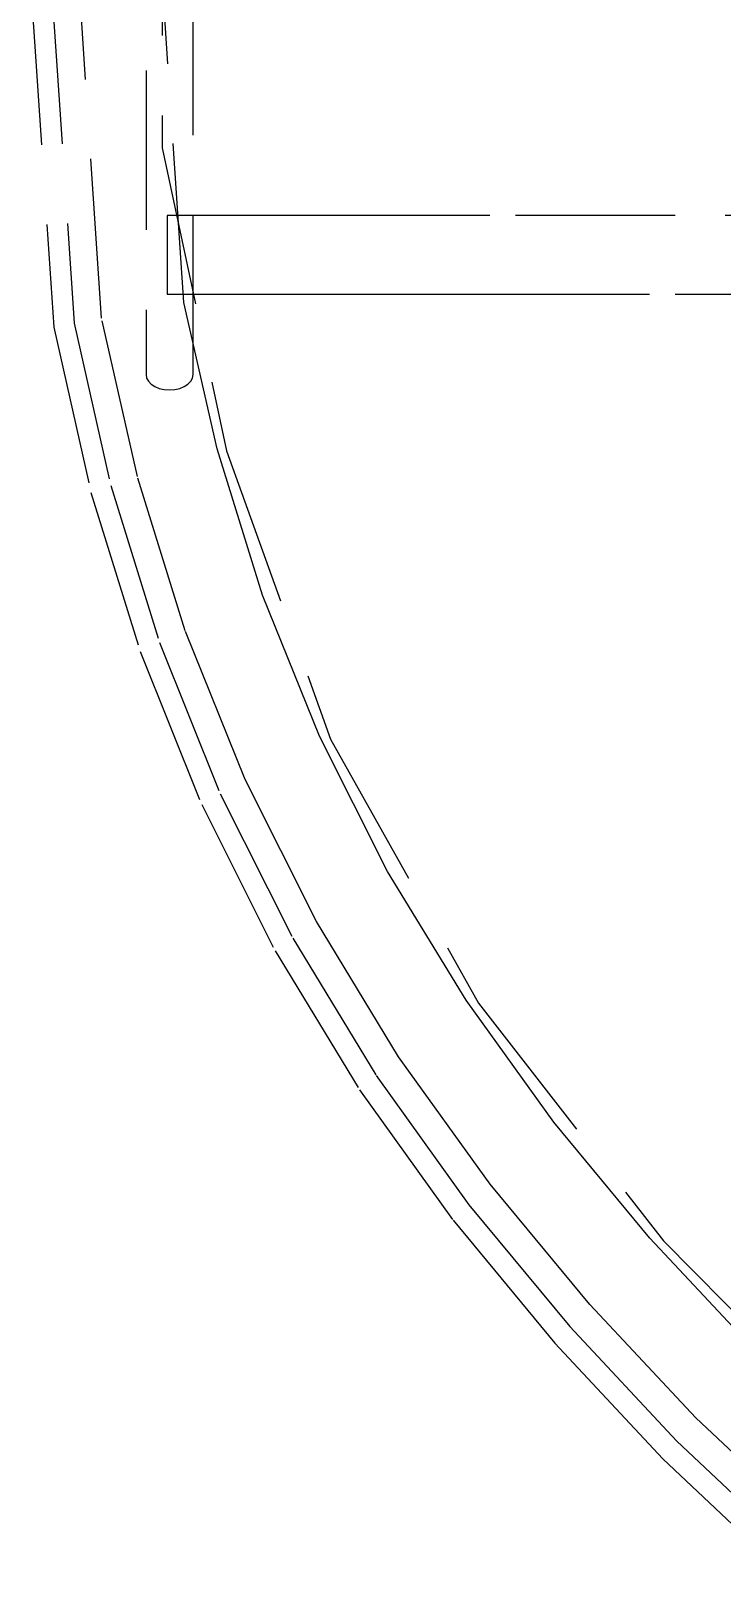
# Model space of a CAD drawing. Header units: millimetres. Extents: x 6321 to 120763, y -355 to 15211.
# Drawn here: x 14103 to 14543, y 698 to 1676 of the extents above; entities that cross this region are included whole.
import ezdxf

# ---------------------------------------------------------------- set-up
doc = ezdxf.new("R2010")
doc.units = ezdxf.units.MM
doc.linetypes.add('DASHED', pattern=[19.05, 12.7, -6.35])
doc.layers.add('A-天花投影线', color=61, linetype='Continuous')

# ---------------------------------------------------------------- blocks, each defined once
blk = doc.blocks.new('海龙_1212121182')
at = {"layer": 'A-天花投影线', "linetype": 'DASHED', "ltscale": 8}
blk.add_lwpolyline([(-1770.21, -88.61), (-1904.01, -88.61), (-2021.97, -88.61), (-2116.31, -88.61), (-2184.24, -88.61), (-2223.17, -88.61), (-2223.18, -1176.13), (-2182.28, -1368.95), (-2116.1, -1552.52), (-2021.92, -1720.75), (-1904.09, -1872.13), (-1770.36, -2007.46)], dxfattribs=at)
for points in [[(-2233.51, -60, 0), (-2233.51, -1320.41, 0), (-2233.12, -1322.67, 0), (-2231.99, -1324.74, 0), (-2230.21, -1326.57, 0), (-2227.89, -1328.1, 0), (-2225.11, -1329.26, 0), (-2221.95, -1330, 0), (-2218.51, -1330.26, 0), (-2215.08, -1330, 0), (-2211.92, -1329.26, 0), (-2209.13, -1328.1, 0), (-2206.81, -1326.57, 0), (-2205.04, -1324.74, 0), (-2203.91, -1322.67, 0), (-2203.51, -1320.41, 0), (-2203.51, -60, 0)], [(-2306.88, -1072.8, 0), (-2292.28, -1290.33, 0), (-2268.58, -1395.61, 0), (-2237.24, -1496.7, 0), (-2198.09, -1594.31, 0), (-2151.29, -1687.48, 0), (-2097.66, -1775.82, 0), (-2038.02, -1858.96, 0), (-1973.38, -1937.17, 0), (-1904.55, -2010.96, 0), (-1831.43, -2079.9, 0)], [(-1847.54, -1940.13, 0), (-1912.79, -1870.32, 0), (-1973.97, -1796.5, 0), (-2029.86, -1718.72, 0), (-2079.82, -1636.79, 0), (-2123.08, -1550.78, 0), (-2159.28, -1460.98, 0), (-2188.22, -1367.81, 0), (-2209.36, -1274.66, 0), (-2223.16, -1068.61, 0)], [(-2293.69, -1072.13, 0), (-2279.25, -1287.84, 0), (-2255.93, -1391.19, 0), (-2224.97, -1491.01, 0), (-2186.3, -1587.37, 0), (-2140.06, -1679.41, 0), (-2087.03, -1766.74, 0), (-2027.97, -1849.03, 0), (-1963.87, -1926.56, 0), (-1895.61, -1999.72, 0), (-1823.14, -2068.05, 0)], [(-1811.94, -2052.37, 0), (-1883.56, -1984.86, 0), (-1951.08, -1912.54, 0), (-2014.45, -1835.95, 0), (-2072.73, -1754.8, 0), (-2124.99, -1668.8, 0), (-2170.51, -1578.28, 0), (-2208.56, -1483.54, 0), (-2239.04, -1385.37, 0), (-2261.85, -1284.57, 0), (-2276.08, -1071.26, 0)], [(-1763.28, -1219.28, 0), (-1896.75, -1219.28, 0), (-2014.71, -1219.28, 0), (-2109.4, -1219.28, 0), (-2179.54, -1219.28, 0), (-2220.04, -1219.28, 0), (-2220.04, -1269.28, 0), (-2179.54, -1269.28, 0), (-2109.4, -1269.28, 0), (-2014.71, -1269.28, 0), (-1896.75, -1269.28, 0), (-1763.28, -1269.28, 0)]]:
    blk.add_polyline3d(points, dxfattribs=at)

msp = doc.modelspace()

# ---------------------------------------------------------------- block references
at = {"layer": 'A-天花投影线', "linetype": 'DASHED', "ltscale": 8}
msp.add_blockref('海龙_1212121182', (16409.82, 2777.99, 0), dxfattribs=at)

doc.saveas('drawing.dxf')
